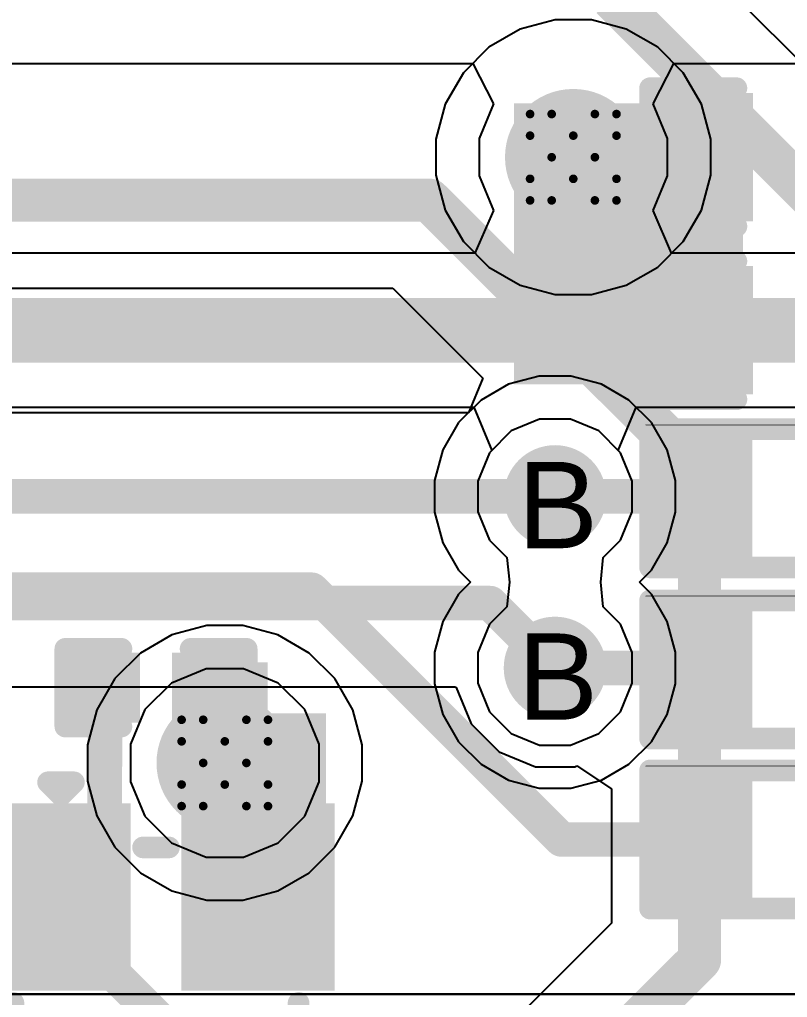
# Model space of a CAD drawing. Header units: inches. Extents: x 0 to 5379, y 0 to 5429.
# Drawn here: x 218.66 to 223.18, y 88.26 to 94.01 of the extents above; entities that cross this region are included whole.
import ezdxf

# ---------------------------------------------------------------- set-up
doc = ezdxf.new("R2010")
doc.units = ezdxf.units.IN
for name, color, linetype in [('Bottom Layer', 5, 'Continuous'), ('Bottom Solder', 6, 'Continuous'), ('Drill Drawing', 1, 'Continuous'), ('GND01', 16, 'Continuous'), ('GND02', 76, 'Continuous'), ('PWR', 156, 'Continuous'), ('SIG 01', 90, 'Continuous'), ('Top Layer', 1, 'Continuous'), ('Top Overlay', 2, 'Continuous'), ('Top Paste', 8, 'Continuous'), ('Top Solder', 216, 'Continuous'), ('Via Holes', 16, 'Continuous')]:
    doc.layers.add(name, color=color, linetype=linetype)
doc.styles.add('Arial', font='', dxfattribs={"height": 0.2})
doc.styles.get('Arial').set_extended_font_data('Arial')

# ---------------------------------------------------------------- blocks, each defined once
blk = doc.blocks.new('SMD2016_4P_133')
at = {"layer": 'Top Layer'}
for points in [[(-1.25, 0.1999), (-1.25, 0.9999), (-0.2501, 0.9999), (-0.2501, 0.1999)], [(0.2501, 0.2), (0.2501, 1), (1.2501, 1), (1.2501, 0.2)], [(-1.2499, -1), (-1.2499, -0.2), (-0.2499, -0.2), (-0.2499, -1)], [(0.2501, -0.9999), (0.2501, -0.1999), (1.2501, -0.1999), (1.2501, -0.9999)]]:
    blk.add_hatch(color=1, dxfattribs=at).paths.add_polyline_path(points)
at = {"layer": 'Top Paste'}
for points in [[(-1.25, 0.1999), (-1.25, 0.9999), (-0.2501, 0.9999), (-0.2501, 0.1999)], [(0.2501, 0.2), (0.2501, 1), (1.2501, 1), (1.2501, 0.2)], [(-1.2499, -1), (-1.2499, -0.2), (-0.2499, -0.2), (-0.2499, -1)], [(0.2501, -0.9999), (0.2501, -0.1999), (1.2501, -0.1999), (1.2501, -0.9999)]]:
    blk.add_hatch(color=8, dxfattribs=at).paths.add_polyline_path(points)
at = {"layer": 'Top Solder'}
for points in [[(-1.3008, 0.1491), (-1.3008, 1.0507), (-0.1993, 1.0507), (-0.1993, 0.1491)], [(0.1993, 0.1492), (0.1993, 1.0508), (1.3009, 1.0508), (1.3009, 0.1492)], [(-1.3007, -1.0508), (-1.3007, -0.1492), (-0.1991, -0.1492), (-0.1991, -1.0508)], [(0.1993, -1.0507), (0.1993, -0.1491), (1.3009, -0.1491), (1.3009, -1.0507)]]:
    blk.add_hatch(color=216, dxfattribs=at).paths.add_polyline_path(points)
at = {"layer": 'Top Overlay'}
for points in [[(0.127, 0.8382, 0.127, 0.127, 0), (-0.127, 0.8382, 0.127, 0.127, 0)], [(-1.0414, -0.0762, 0.127, 0.127, 0), (-1.0414, 0.0762, 0.127, 0.127, 0)], [(1.0414, -0.076, 0.127, 0.127, 0), (1.0414, 0.0764, 0.127, 0.127, 0)], [(-1.3487, -0.5588, 0.127, 0.127, 0), (-1.4249, -0.4826, 0.127, 0.127, 0)], [(-1.4249, -0.635, 0.127, 0.127, 0), (-1.4249, -0.4826, 0.127, 0.127, 0)], [(-1.4249, -0.635, 0.127, 0.127, 0), (-1.3487, -0.5588, 0.127, 0.127, 0)], [(0.1271, -0.8384, 0.127, 0.127, 0), (-0.1269, -0.8384, 0.127, 0.127, 0)]]:
    blk.add_lwpolyline(points, format="xyseb", dxfattribs=at)
for points in [[(-0.1588, 0.8382, 0.0635, 0.0635, 1), (-0.0952, 0.8382, 0.0635, 0.0635, 1)], [(0.0952, 0.8382, 0.0635, 0.0635, 1), (0.1588, 0.8382, 0.0635, 0.0635, 1)], [(-1.0732, 0.0762, 0.0635, 0.0635, 1), (-1.0096, 0.0762, 0.0635, 0.0635, 1)], [(1.0097, 0.0764, 0.0635, 0.0635, 1), (1.0732, 0.0764, 0.0635, 0.0635, 1)], [(-1.0732, -0.0762, 0.0635, 0.0635, 1), (-1.0096, -0.0762, 0.0635, 0.0635, 1)], [(1.0097, -0.076, 0.0635, 0.0635, 1), (1.0732, -0.076, 0.0635, 0.0635, 1)], [(-1.4566, -0.4826, 0.0635, 0.0635, 1), (-1.3931, -0.4826, 0.0635, 0.0635, 1)], [(-1.4566, -0.4826, 0.0635, 0.0635, 1), (-1.3931, -0.4826, 0.0635, 0.0635, 1)], [(-1.3804, -0.5588, 0.0635, 0.0635, 1), (-1.3169, -0.5588, 0.0635, 0.0635, 1)], [(-1.3804, -0.5588, 0.0635, 0.0635, 1), (-1.3169, -0.5588, 0.0635, 0.0635, 1)], [(-1.4566, -0.635, 0.0635, 0.0635, 1), (-1.3931, -0.635, 0.0635, 0.0635, 1)], [(-1.4566, -0.635, 0.0635, 0.0635, 1), (-1.3931, -0.635, 0.0635, 0.0635, 1)], [(-0.1586, -0.8384, 0.0635, 0.0635, 1), (-0.0951, -0.8384, 0.0635, 0.0635, 1)], [(0.0954, -0.8384, 0.0635, 0.0635, 1), (0.1589, -0.8384, 0.0635, 0.0635, 1)]]:
    blk.add_lwpolyline(points, format="xyseb", close=True, dxfattribs=at)
blk = doc.blocks.new('R___0402_565')
at = {"layer": 'Top Layer'}
for points in [[(-0.6985, -0.3175), (-0.6985, 0.3175), (-0.2413, 0.3175), (-0.2413, -0.3175)], [(0.2413, -0.3175), (0.2413, 0.3175), (0.6985, 0.3175), (0.6985, -0.3175)]]:
    blk.add_hatch(color=1, dxfattribs=at).paths.add_polyline_path(points)
at = {"layer": 'Top Paste'}
for points in [[(-0.6985, -0.3175), (-0.6985, 0.3175), (-0.2413, 0.3175), (-0.2413, -0.3175)], [(0.2413, -0.3175), (0.2413, 0.3175), (0.6985, 0.3175), (0.6985, -0.3175)]]:
    blk.add_hatch(color=8, dxfattribs=at).paths.add_polyline_path(points)
at = {"layer": 'Top Solder'}
for points in [[(-0.7535, -0.3725), (-0.7535, 0.3725), (-0.1863, 0.3725), (-0.1863, -0.3725)], [(0.1863, -0.3725), (0.1863, 0.3725), (0.7535, 0.3725), (0.7535, -0.3725)]]:
    blk.add_hatch(color=216, dxfattribs=at).paths.add_polyline_path(points)
at = {"layer": 'Top Overlay'}
for points in [[(0.7874, 0.4064, 0.127, 0.127, 0), (-0.7874, 0.4064, 0.127, 0.127, 0)], [(-0.7874, 0.4064, 0.127, 0.127, 0), (-0.7874, -0.4064, 0.127, 0.127, 0)], [(0.7874, 0.4064, 0.127, 0.127, 0), (0.7874, -0.4064, 0.127, 0.127, 0)], [(0.7874, -0.4064, 0.127, 0.127, 0), (-0.7874, -0.4064, 0.127, 0.127, 0)], [(0.8128, -0.4318, 0.00323, 0.00323, 0), (-0.8128, -0.4318, 0.00323, 0.00323, 0)]]:
    blk.add_lwpolyline(points, format="xyseb", dxfattribs=at)
for points in [[(-0.8191, 0.4064, 0.0635, 0.0635, 1), (-0.7556, 0.4064, 0.0635, 0.0635, 1)], [(-0.8191, 0.4064, 0.0635, 0.0635, 1), (-0.7556, 0.4064, 0.0635, 0.0635, 1)], [(0.7556, 0.4064, 0.0635, 0.0635, 1), (0.8191, 0.4064, 0.0635, 0.0635, 1)], [(0.7556, 0.4064, 0.0635, 0.0635, 1), (0.8191, 0.4064, 0.0635, 0.0635, 1)], [(-0.8191, -0.4064, 0.0635, 0.0635, 1), (-0.7556, -0.4064, 0.0635, 0.0635, 1)], [(-0.8191, -0.4064, 0.0635, 0.0635, 1), (-0.7556, -0.4064, 0.0635, 0.0635, 1)], [(0.7556, -0.4064, 0.0635, 0.0635, 1), (0.8191, -0.4064, 0.0635, 0.0635, 1)], [(0.7556, -0.4064, 0.0635, 0.0635, 1), (0.8191, -0.4064, 0.0635, 0.0635, 1)], [(-0.8136, -0.4318, 0.00161, 0.00161, 1), (-0.812, -0.4318, 0.00161, 0.00161, 1)], [(0.812, -0.4318, 0.00161, 0.00161, 1), (0.8136, -0.4318, 0.00161, 0.00161, 1)]]:
    blk.add_lwpolyline(points, format="xyseb", close=True, dxfattribs=at)
blk = doc.blocks.new('R___0402_566')
at = {"layer": 'Top Layer'}
for points in [[(-0.6985, -0.3175), (-0.6985, 0.3175), (-0.2413, 0.3175), (-0.2413, -0.3175)], [(0.2413, -0.3175), (0.2413, 0.3175), (0.6985, 0.3175), (0.6985, -0.3175)]]:
    blk.add_hatch(color=1, dxfattribs=at).paths.add_polyline_path(points)
at = {"layer": 'Top Paste'}
for points in [[(-0.6985, -0.3175), (-0.6985, 0.3175), (-0.2413, 0.3175), (-0.2413, -0.3175)], [(0.2413, -0.3175), (0.2413, 0.3175), (0.6985, 0.3175), (0.6985, -0.3175)]]:
    blk.add_hatch(color=8, dxfattribs=at).paths.add_polyline_path(points)
at = {"layer": 'Top Solder'}
for points in [[(-0.7535, -0.3725), (-0.7535, 0.3725), (-0.1863, 0.3725), (-0.1863, -0.3725)], [(0.1863, -0.3725), (0.1863, 0.3725), (0.7535, 0.3725), (0.7535, -0.3725)]]:
    blk.add_hatch(color=216, dxfattribs=at).paths.add_polyline_path(points)
at = {"layer": 'Top Overlay'}
for points in [[(0.7874, 0.4064, 0.127, 0.127, 0), (-0.7874, 0.4064, 0.127, 0.127, 0)], [(-0.7874, 0.4064, 0.127, 0.127, 0), (-0.7874, -0.4064, 0.127, 0.127, 0)], [(0.7874, 0.4064, 0.127, 0.127, 0), (0.7874, -0.4064, 0.127, 0.127, 0)], [(0.7874, -0.4064, 0.127, 0.127, 0), (-0.7874, -0.4064, 0.127, 0.127, 0)], [(0.8128, -0.4318, 0.00323, 0.00323, 0), (-0.8128, -0.4318, 0.00323, 0.00323, 0)]]:
    blk.add_lwpolyline(points, format="xyseb", dxfattribs=at)
for points in [[(-0.8191, 0.4064, 0.0635, 0.0635, 1), (-0.7556, 0.4064, 0.0635, 0.0635, 1)], [(-0.8191, 0.4064, 0.0635, 0.0635, 1), (-0.7556, 0.4064, 0.0635, 0.0635, 1)], [(0.7556, 0.4064, 0.0635, 0.0635, 1), (0.8191, 0.4064, 0.0635, 0.0635, 1)], [(0.7556, 0.4064, 0.0635, 0.0635, 1), (0.8191, 0.4064, 0.0635, 0.0635, 1)], [(-0.8191, -0.4064, 0.0635, 0.0635, 1), (-0.7556, -0.4064, 0.0635, 0.0635, 1)], [(-0.8191, -0.4064, 0.0635, 0.0635, 1), (-0.7556, -0.4064, 0.0635, 0.0635, 1)], [(0.7556, -0.4064, 0.0635, 0.0635, 1), (0.8191, -0.4064, 0.0635, 0.0635, 1)], [(0.7556, -0.4064, 0.0635, 0.0635, 1), (0.8191, -0.4064, 0.0635, 0.0635, 1)], [(-0.8136, -0.4318, 0.00161, 0.00161, 1), (-0.812, -0.4318, 0.00161, 0.00161, 1)], [(0.812, -0.4318, 0.00161, 0.00161, 1), (0.8136, -0.4318, 0.00161, 0.00161, 1)]]:
    blk.add_lwpolyline(points, format="xyseb", close=True, dxfattribs=at)
blk = doc.blocks.new('R___0402_571')
at = {"layer": 'Top Layer'}
for points in [[(-0.6985, -0.3175), (-0.6985, 0.3175), (-0.2413, 0.3175), (-0.2413, -0.3175)], [(0.2413, -0.3175), (0.2413, 0.3175), (0.6985, 0.3175), (0.6985, -0.3175)]]:
    blk.add_hatch(color=1, dxfattribs=at).paths.add_polyline_path(points)
at = {"layer": 'Top Paste'}
for points in [[(-0.6985, -0.3175), (-0.6985, 0.3175), (-0.2413, 0.3175), (-0.2413, -0.3175)], [(0.2413, -0.3175), (0.2413, 0.3175), (0.6985, 0.3175), (0.6985, -0.3175)]]:
    blk.add_hatch(color=8, dxfattribs=at).paths.add_polyline_path(points)
at = {"layer": 'Top Solder'}
for points in [[(-0.7535, -0.3725), (-0.7535, 0.3725), (-0.1863, 0.3725), (-0.1863, -0.3725)], [(0.1863, -0.3725), (0.1863, 0.3725), (0.7535, 0.3725), (0.7535, -0.3725)]]:
    blk.add_hatch(color=216, dxfattribs=at).paths.add_polyline_path(points)
at = {"layer": 'Top Overlay'}
for points in [[(0.7874, 0.4064, 0.127, 0.127, 0), (-0.7874, 0.4064, 0.127, 0.127, 0)], [(-0.7874, 0.4064, 0.127, 0.127, 0), (-0.7874, -0.4064, 0.127, 0.127, 0)], [(0.7874, 0.4064, 0.127, 0.127, 0), (0.7874, -0.4064, 0.127, 0.127, 0)], [(0.7874, -0.4064, 0.127, 0.127, 0), (-0.7874, -0.4064, 0.127, 0.127, 0)], [(0.8128, -0.4318, 0.00323, 0.00323, 0), (-0.8128, -0.4318, 0.00323, 0.00323, 0)]]:
    blk.add_lwpolyline(points, format="xyseb", dxfattribs=at)
for points in [[(-0.8191, 0.4064, 0.0635, 0.0635, 1), (-0.7556, 0.4064, 0.0635, 0.0635, 1)], [(-0.8191, 0.4064, 0.0635, 0.0635, 1), (-0.7556, 0.4064, 0.0635, 0.0635, 1)], [(0.7556, 0.4064, 0.0635, 0.0635, 1), (0.8191, 0.4064, 0.0635, 0.0635, 1)], [(0.7556, 0.4064, 0.0635, 0.0635, 1), (0.8191, 0.4064, 0.0635, 0.0635, 1)], [(-0.8191, -0.4064, 0.0635, 0.0635, 1), (-0.7556, -0.4064, 0.0635, 0.0635, 1)], [(-0.8191, -0.4064, 0.0635, 0.0635, 1), (-0.7556, -0.4064, 0.0635, 0.0635, 1)], [(0.7556, -0.4064, 0.0635, 0.0635, 1), (0.8191, -0.4064, 0.0635, 0.0635, 1)], [(0.7556, -0.4064, 0.0635, 0.0635, 1), (0.8191, -0.4064, 0.0635, 0.0635, 1)], [(-0.8136, -0.4318, 0.00161, 0.00161, 1), (-0.812, -0.4318, 0.00161, 0.00161, 1)], [(0.812, -0.4318, 0.00161, 0.00161, 1), (0.8136, -0.4318, 0.00161, 0.00161, 1)]]:
    blk.add_lwpolyline(points, format="xyseb", close=True, dxfattribs=at)
blk = doc.blocks.new('C___0402_1023')
at = {"layer": 'Top Layer'}
for points in [[(-0.6985, -0.3175), (-0.6985, 0.3175), (-0.2413, 0.3175), (-0.2413, -0.3175)], [(0.2413, -0.3175), (0.2413, 0.3175), (0.6985, 0.3175), (0.6985, -0.3175)]]:
    blk.add_hatch(color=1, dxfattribs=at).paths.add_polyline_path(points)
at = {"layer": 'Top Paste'}
for points in [[(-0.6985, -0.3175), (-0.6985, 0.3175), (-0.2413, 0.3175), (-0.2413, -0.3175)], [(0.2413, -0.3175), (0.2413, 0.3175), (0.6985, 0.3175), (0.6985, -0.3175)]]:
    blk.add_hatch(color=8, dxfattribs=at).paths.add_polyline_path(points)
at = {"layer": 'Top Solder'}
for points in [[(-0.7585, -0.3775), (-0.7585, 0.3775), (-0.1813, 0.3775), (-0.1813, -0.3775)], [(0.1813, -0.3775), (0.1813, 0.3775), (0.7585, 0.3775), (0.7585, -0.3775)]]:
    blk.add_hatch(color=216, dxfattribs=at).paths.add_polyline_path(points)
at = {"layer": 'Top Overlay'}
for points in [[(-0.7874, -0.4064, 0.127, 0.127, 0), (-0.7874, 0.4064, 0.127, 0.127, 0)], [(-0.7874, 0.4064, 0.127, 0.127, 0), (-0.2794, 0.4064, 0.127, 0.127, 0)], [(0.2794, 0.4064, 0.127, 0.127, 0), (0.7874, 0.4064, 0.127, 0.127, 0)], [(0.7874, -0.4064, 0.127, 0.127, 0), (0.7874, 0.4064, 0.127, 0.127, 0)], [(-0.7874, -0.4064, 0.127, 0.127, 0), (-0.2794, -0.4064, 0.127, 0.127, 0)], [(0.2794, -0.4064, 0.127, 0.127, 0), (0.7874, -0.4064, 0.127, 0.127, 0)]]:
    blk.add_lwpolyline(points, format="xyseb", dxfattribs=at)
for points in [[(-0.8191, 0.4064, 0.0635, 0.0635, 1), (-0.7556, 0.4064, 0.0635, 0.0635, 1)], [(-0.8191, 0.4064, 0.0635, 0.0635, 1), (-0.7556, 0.4064, 0.0635, 0.0635, 1)], [(-0.3111, 0.4064, 0.0635, 0.0635, 1), (-0.2477, 0.4064, 0.0635, 0.0635, 1)], [(0.2477, 0.4064, 0.0635, 0.0635, 1), (0.3111, 0.4064, 0.0635, 0.0635, 1)], [(0.7556, 0.4064, 0.0635, 0.0635, 1), (0.8191, 0.4064, 0.0635, 0.0635, 1)], [(0.7556, 0.4064, 0.0635, 0.0635, 1), (0.8191, 0.4064, 0.0635, 0.0635, 1)], [(-0.8191, -0.4064, 0.0635, 0.0635, 1), (-0.7556, -0.4064, 0.0635, 0.0635, 1)], [(-0.8191, -0.4064, 0.0635, 0.0635, 1), (-0.7556, -0.4064, 0.0635, 0.0635, 1)], [(-0.3111, -0.4064, 0.0635, 0.0635, 1), (-0.2477, -0.4064, 0.0635, 0.0635, 1)], [(0.2477, -0.4064, 0.0635, 0.0635, 1), (0.3111, -0.4064, 0.0635, 0.0635, 1)], [(0.7556, -0.4064, 0.0635, 0.0635, 1), (0.8191, -0.4064, 0.0635, 0.0635, 1)], [(0.7556, -0.4064, 0.0635, 0.0635, 1), (0.8191, -0.4064, 0.0635, 0.0635, 1)]]:
    blk.add_lwpolyline(points, format="xyseb", close=True, dxfattribs=at)
blk = doc.blocks.new('C___0402_1028')
at = {"layer": 'Top Layer'}
for points in [[(-0.6985, -0.3175), (-0.6985, 0.3175), (-0.2413, 0.3175), (-0.2413, -0.3175)], [(0.2413, -0.3175), (0.2413, 0.3175), (0.6985, 0.3175), (0.6985, -0.3175)]]:
    blk.add_hatch(color=1, dxfattribs=at).paths.add_polyline_path(points)
at = {"layer": 'Top Paste'}
for points in [[(-0.6985, -0.3175), (-0.6985, 0.3175), (-0.2413, 0.3175), (-0.2413, -0.3175)], [(0.2413, -0.3175), (0.2413, 0.3175), (0.6985, 0.3175), (0.6985, -0.3175)]]:
    blk.add_hatch(color=8, dxfattribs=at).paths.add_polyline_path(points)
at = {"layer": 'Top Solder'}
for points in [[(-0.7585, -0.3775), (-0.7585, 0.3775), (-0.1813, 0.3775), (-0.1813, -0.3775)], [(0.1813, -0.3775), (0.1813, 0.3775), (0.7585, 0.3775), (0.7585, -0.3775)]]:
    blk.add_hatch(color=216, dxfattribs=at).paths.add_polyline_path(points)
at = {"layer": 'Top Overlay'}
for points in [[(-0.7874, -0.4064, 0.127, 0.127, 0), (-0.7874, 0.4064, 0.127, 0.127, 0)], [(-0.7874, 0.4064, 0.127, 0.127, 0), (-0.2794, 0.4064, 0.127, 0.127, 0)], [(0.2794, 0.4064, 0.127, 0.127, 0), (0.7874, 0.4064, 0.127, 0.127, 0)], [(0.7874, -0.4064, 0.127, 0.127, 0), (0.7874, 0.4064, 0.127, 0.127, 0)], [(-0.7874, -0.4064, 0.127, 0.127, 0), (-0.2794, -0.4064, 0.127, 0.127, 0)], [(0.2794, -0.4064, 0.127, 0.127, 0), (0.7874, -0.4064, 0.127, 0.127, 0)]]:
    blk.add_lwpolyline(points, format="xyseb", dxfattribs=at)
for points in [[(-0.8191, 0.4064, 0.0635, 0.0635, 1), (-0.7556, 0.4064, 0.0635, 0.0635, 1)], [(-0.8191, 0.4064, 0.0635, 0.0635, 1), (-0.7556, 0.4064, 0.0635, 0.0635, 1)], [(-0.3111, 0.4064, 0.0635, 0.0635, 1), (-0.2477, 0.4064, 0.0635, 0.0635, 1)], [(0.2477, 0.4064, 0.0635, 0.0635, 1), (0.3111, 0.4064, 0.0635, 0.0635, 1)], [(0.7556, 0.4064, 0.0635, 0.0635, 1), (0.8191, 0.4064, 0.0635, 0.0635, 1)], [(0.7556, 0.4064, 0.0635, 0.0635, 1), (0.8191, 0.4064, 0.0635, 0.0635, 1)], [(-0.8191, -0.4064, 0.0635, 0.0635, 1), (-0.7556, -0.4064, 0.0635, 0.0635, 1)], [(-0.8191, -0.4064, 0.0635, 0.0635, 1), (-0.7556, -0.4064, 0.0635, 0.0635, 1)], [(-0.3111, -0.4064, 0.0635, 0.0635, 1), (-0.2477, -0.4064, 0.0635, 0.0635, 1)], [(0.2477, -0.4064, 0.0635, 0.0635, 1), (0.3111, -0.4064, 0.0635, 0.0635, 1)], [(0.7556, -0.4064, 0.0635, 0.0635, 1), (0.8191, -0.4064, 0.0635, 0.0635, 1)], [(0.7556, -0.4064, 0.0635, 0.0635, 1), (0.8191, -0.4064, 0.0635, 0.0635, 1)]]:
    blk.add_lwpolyline(points, format="xyseb", close=True, dxfattribs=at)
blk = doc.blocks.new('C___0201_1033')
at = {"layer": 'Top Layer'}
for points in [[(-0.45, 0.15), (-0.15, 0.15), (-0.15, -0.15), (-0.45, -0.15)], [(0.15, 0.15), (0.45, 0.15), (0.45, -0.15), (0.15, -0.15)]]:
    blk.add_hatch(color=1, dxfattribs=at).paths.add_polyline_path(points)
at = {"layer": 'Top Paste'}
for points in [[(-0.45, 0.15), (-0.15, 0.15), (-0.15, -0.15), (-0.45, -0.15)], [(0.15, 0.15), (0.45, 0.15), (0.45, -0.15), (0.15, -0.15)]]:
    blk.add_hatch(color=8, dxfattribs=at).paths.add_polyline_path(points)
at = {"layer": 'Top Solder'}
for points in [[(-0.505, 0.205), (-0.095, 0.205), (-0.095, -0.205), (-0.505, -0.205)], [(0.095, 0.205), (0.505, 0.205), (0.505, -0.205), (0.095, -0.205)]]:
    blk.add_hatch(color=216, dxfattribs=at).paths.add_polyline_path(points)
at = {"layer": 'Top Overlay'}
for points in [[(-0.2032, 0.2286, 0.127, 0.127, 0), (-0.5334, 0.2286, 0.127, 0.127, 0)], [(-0.5334, 0.2286, 0.127, 0.127, 0), (-0.5334, -0.2286, 0.127, 0.127, 0)], [(0.5334, 0.2286, 0.127, 0.127, 0), (0.2032, 0.2286, 0.127, 0.127, 0)], [(0.5334, 0.2286, 0.127, 0.127, 0), (0.5334, -0.2286, 0.127, 0.127, 0)], [(-0.2032, -0.2286, 0.127, 0.127, 0), (-0.5334, -0.2286, 0.127, 0.127, 0)], [(0.5334, -0.2286, 0.127, 0.127, 0), (0.2032, -0.2286, 0.127, 0.127, 0)]]:
    blk.add_lwpolyline(points, format="xyseb", dxfattribs=at)
for points in [[(-0.5651, 0.2286, 0.0635, 0.0635, 1), (-0.5016, 0.2286, 0.0635, 0.0635, 1)], [(-0.5651, 0.2286, 0.0635, 0.0635, 1), (-0.5016, 0.2286, 0.0635, 0.0635, 1)], [(-0.2349, 0.2286, 0.0635, 0.0635, 1), (-0.1714, 0.2286, 0.0635, 0.0635, 1)], [(0.1714, 0.2286, 0.0635, 0.0635, 1), (0.2349, 0.2286, 0.0635, 0.0635, 1)], [(0.5016, 0.2286, 0.0635, 0.0635, 1), (0.5651, 0.2286, 0.0635, 0.0635, 1)], [(0.5016, 0.2286, 0.0635, 0.0635, 1), (0.5651, 0.2286, 0.0635, 0.0635, 1)], [(-0.5651, -0.2286, 0.0635, 0.0635, 1), (-0.5016, -0.2286, 0.0635, 0.0635, 1)], [(-0.5651, -0.2286, 0.0635, 0.0635, 1), (-0.5016, -0.2286, 0.0635, 0.0635, 1)], [(-0.2349, -0.2286, 0.0635, 0.0635, 1), (-0.1714, -0.2286, 0.0635, 0.0635, 1)], [(0.1714, -0.2286, 0.0635, 0.0635, 1), (0.2349, -0.2286, 0.0635, 0.0635, 1)], [(0.5016, -0.2286, 0.0635, 0.0635, 1), (0.5651, -0.2286, 0.0635, 0.0635, 1)], [(0.5016, -0.2286, 0.0635, 0.0635, 1), (0.5651, -0.2286, 0.0635, 0.0635, 1)]]:
    blk.add_lwpolyline(points, format="xyseb", close=True, dxfattribs=at)

msp = doc.modelspace()

# ---------------------------------------------------------------- hatches: boundary and pattern name
at = {"layer": 'Bottom Layer'}
h = msp.add_hatch(color=5, dxfattribs=at)
edge = h.paths.add_edge_path()
edge.add_arc((221.9186, 93.1992), 0.3, 0, 360)
h = msp.add_hatch(color=5, dxfattribs=at)
edge = h.paths.add_edge_path()
edge.add_arc((221.8112, 91.2039), 0.2, 0, 360)
h = msp.add_hatch(color=5, dxfattribs=at)
edge = h.paths.add_edge_path()
edge.add_arc((221.8112, 90.1949), 0.2, 0, 360)
h = msp.add_hatch(color=5, dxfattribs=at)
edge = h.paths.add_edge_path()
edge.add_arc((219.8695, 89.6361), 0.3, 0, 360)
at = {"layer": 'Bottom Solder'}
h = msp.add_hatch(color=6, dxfattribs=at)
edge = h.paths.add_edge_path()
edge.add_arc((221.9186, 93.1992), 0.4016, 0, 360)
h = msp.add_hatch(color=6, dxfattribs=at)
edge = h.paths.add_edge_path()
edge.add_arc((221.8112, 91.2039), 0.3016, 0, 360)
h = msp.add_hatch(color=6, dxfattribs=at)
edge = h.paths.add_edge_path()
edge.add_arc((221.8112, 90.1949), 0.3016, 0, 360)
h = msp.add_hatch(color=6, dxfattribs=at)
edge = h.paths.add_edge_path()
edge.add_arc((219.8695, 89.6361), 0.4016, 0, 360)
at = {"layer": 'GND01'}
h = msp.add_hatch(color=16, dxfattribs=at)
edge = h.paths.add_edge_path()
edge.add_arc((221.9186, 93.1992), 0.3, 0, 360)
h = msp.add_hatch(color=16, dxfattribs=at)
edge = h.paths.add_edge_path()
edge.add_arc((221.8112, 91.2039), 0.2, 0, 360)
h = msp.add_hatch(color=16, dxfattribs=at)
edge = h.paths.add_edge_path()
edge.add_arc((221.8112, 90.1949), 0.2, 0, 360)
h = msp.add_hatch(color=16, dxfattribs=at)
edge = h.paths.add_edge_path()
edge.add_arc((219.8695, 89.6361), 0.3, 0, 360)
at = {"layer": 'GND02'}
h = msp.add_hatch(color=76, dxfattribs=at)
edge = h.paths.add_edge_path()
edge.add_arc((221.9186, 93.1992), 0.3, 0, 360)
h = msp.add_hatch(color=76, dxfattribs=at)
edge = h.paths.add_edge_path()
edge.add_arc((221.8112, 91.2039), 0.2, 0, 360)
h = msp.add_hatch(color=76, dxfattribs=at)
edge = h.paths.add_edge_path()
edge.add_arc((221.8112, 90.1949), 0.2, 0, 360)
h = msp.add_hatch(color=76, dxfattribs=at)
edge = h.paths.add_edge_path()
edge.add_arc((219.8695, 89.6361), 0.3, 0, 360)
at = {"layer": 'PWR'}
h = msp.add_hatch(color=156, dxfattribs=at)
edge = h.paths.add_edge_path()
edge.add_arc((221.9186, 93.1992), 0.3, 0, 360)
h = msp.add_hatch(color=156, dxfattribs=at)
edge = h.paths.add_edge_path()
edge.add_arc((221.8112, 91.2039), 0.2, 0, 360)
h = msp.add_hatch(color=156, dxfattribs=at)
edge = h.paths.add_edge_path()
edge.add_arc((221.8112, 90.1949), 0.2, 0, 360)
h = msp.add_hatch(color=156, dxfattribs=at)
edge = h.paths.add_edge_path()
edge.add_arc((219.8695, 89.6361), 0.3, 0, 360)
at = {"layer": 'SIG 01'}
h = msp.add_hatch(color=90, dxfattribs=at)
edge = h.paths.add_edge_path()
edge.add_arc((221.9186, 93.1992), 0.3, 0, 360)
h = msp.add_hatch(color=90, dxfattribs=at)
edge = h.paths.add_edge_path()
edge.add_arc((221.8112, 91.2039), 0.2, 0, 360)
h = msp.add_hatch(color=90, dxfattribs=at)
edge = h.paths.add_edge_path()
edge.add_arc((221.8112, 90.1949), 0.2, 0, 360)
h = msp.add_hatch(color=90, dxfattribs=at)
edge = h.paths.add_edge_path()
edge.add_arc((219.8695, 89.6361), 0.3, 0, 360)
at = {"layer": 'Top Layer'}
for points in [[(221.5699, 91.8639), (222.9161, 91.8639), (222.9161, 93.5167), (221.5699, 93.5167)], [(220.1209, 90.2289), (219.615, 90.2289), (219.615, 89.1429), (220.1209, 89.1429)], [(219.6649, 88.4359), (220.4649, 88.4359), (220.4649, 89.9289), (219.6649, 89.9289)]]:
    msp.add_hatch(color=1, dxfattribs=at).paths.add_polyline_path(points)
h = msp.add_hatch(color=1, dxfattribs=at)
edge = h.paths.add_edge_path()
edge.add_arc((221.9186, 93.1992), 0.3, 0, 360)
h = msp.add_hatch(color=1, dxfattribs=at)
edge = h.paths.add_edge_path()
edge.add_arc((221.8112, 91.2039), 0.2, 0, 360)
h = msp.add_hatch(color=1, dxfattribs=at)
edge = h.paths.add_edge_path()
edge.add_arc((221.8112, 90.1949), 0.2, 0, 360)
h = msp.add_hatch(color=1, dxfattribs=at)
edge = h.paths.add_edge_path()
edge.add_arc((219.8695, 89.6361), 0.3, 0, 360)
at = {"layer": 'Top Solder'}
h = msp.add_hatch(color=216, dxfattribs=at)
edge = h.paths.add_edge_path()
edge.add_arc((221.9186, 93.1992), 0.4016, 0, 360)
h = msp.add_hatch(color=216, dxfattribs=at)
edge = h.paths.add_edge_path()
edge.add_arc((221.8112, 91.2039), 0.3016, 0, 360)
h = msp.add_hatch(color=216, dxfattribs=at)
edge = h.paths.add_edge_path()
edge.add_arc((221.8112, 90.1949), 0.3016, 0, 360)
h = msp.add_hatch(color=216, dxfattribs=at)
edge = h.paths.add_edge_path()
edge.add_arc((219.8695, 89.6361), 0.4016, 0, 360)
at = {"layer": 'Via Holes'}
h = msp.add_hatch(color=7, dxfattribs=at)
edge = h.paths.add_edge_path()
edge.add_arc((221.9186, 93.1992), 0.15, 0, 360)
h = msp.add_hatch(color=7, dxfattribs=at)
edge = h.paths.add_edge_path()
edge.add_arc((221.8112, 91.2039), 0.1, 0, 360)
h = msp.add_hatch(color=7, dxfattribs=at)
edge = h.paths.add_edge_path()
edge.add_arc((221.8112, 90.1949), 0.1, 0, 360)
h = msp.add_hatch(color=7, dxfattribs=at)
edge = h.paths.add_edge_path()
edge.add_arc((219.8695, 89.6361), 0.15, 0, 360)

# ---------------------------------------------------------------- linework, layer by layer
at = {"layer": 'Bottom Layer'}
for p, q in [((221.8123, 94.0072), (221.6068, 93.9521)), ((222.025, 94.0072), (221.8123, 94.0072)), ((222.2305, 93.9521), (222.025, 94.0072)), ((221.6068, 93.9521), (221.4225, 93.8458)), ((222.4148, 93.8458), (222.2305, 93.9521)), ((221.4225, 93.8458), (221.2721, 93.6953)), ((222.5652, 93.6953), (222.4148, 93.8458)), ((221.2721, 93.6953), (221.1657, 93.5111)), ((222.6716, 93.5111), (222.5652, 93.6953)), ((221.1657, 93.5111), (221.1106, 93.3056)), ((222.7266, 93.3056), (222.6716, 93.5111)), ((221.1106, 93.3056), (221.1106, 93.0928)), ((222.7266, 93.0928), (222.7266, 93.3056)), ((221.1106, 93.0928), (221.1657, 92.8873)), ((222.6716, 92.8873), (222.7266, 93.0928)), ((221.1657, 92.8873), (221.2721, 92.7031)), ((222.5652, 92.7031), (222.6716, 92.8873)), ((221.2721, 92.7031), (221.4225, 92.5526)), ((222.4148, 92.5526), (222.5652, 92.7031)), ((221.4225, 92.5526), (221.6068, 92.4463)), ((222.2305, 92.4463), (222.4148, 92.5526)), ((221.6068, 92.4463), (221.8123, 92.3912)), ((222.025, 92.3912), (222.2305, 92.4463)), ((221.8123, 92.3912), (222.025, 92.3912)), ((221.718, 91.9119), (221.5379, 91.8637)), ((221.9044, 91.9119), (221.718, 91.9119)), ((222.0845, 91.8637), (221.9044, 91.9119)), ((221.5379, 91.8637), (221.3765, 91.7705)), ((222.2459, 91.7705), (222.0845, 91.8637)), ((221.3765, 91.7705), (221.2446, 91.6387)), ((222.3777, 91.6387), (222.2459, 91.7705)), ((221.2446, 91.6387), (221.1514, 91.4772)), ((222.4709, 91.4772), (222.3777, 91.6387)), ((221.1514, 91.4772), (221.1032, 91.2972)), ((222.5192, 91.2972), (222.4709, 91.4772)), ((221.1032, 91.2972), (221.1032, 91.1107)), ((222.5192, 91.1107), (222.5192, 91.2972)), ((221.1032, 91.1107), (221.1514, 90.9307)), ((222.4709, 90.9307), (222.5192, 91.1107)), ((221.1514, 90.9307), (221.2446, 90.7692)), ((222.3777, 90.7692), (222.4709, 90.9307)), ((221.2446, 90.7692), (221.3145, 90.6994)), ((222.3079, 90.6994), (222.3777, 90.7692)), ((221.3145, 90.6994), (221.2446, 90.6296)), ((222.3777, 90.6296), (222.3079, 90.6994)), ((221.2446, 90.6296), (221.1514, 90.4681)), ((222.4709, 90.4681), (222.3777, 90.6296)), ((219.7632, 90.4441), (219.5577, 90.389)), ((219.9759, 90.4441), (219.7632, 90.4441)), ((220.1814, 90.389), (219.9759, 90.4441)), ((221.1514, 90.4681), (221.1032, 90.2881)), ((222.5192, 90.2881), (222.4709, 90.4681)), ((219.5577, 90.389), (219.3734, 90.2827)), ((220.3657, 90.2827), (220.1814, 90.389)), ((219.3734, 90.2827), (219.223, 90.1322)), ((220.5161, 90.1322), (220.3657, 90.2827)), ((221.1032, 90.2881), (221.1032, 90.1017)), ((222.5192, 90.1017), (222.5192, 90.2881)), ((219.223, 90.1322), (219.1166, 89.948)), ((220.6225, 89.948), (220.5161, 90.1322)), ((221.1032, 90.1017), (221.1514, 89.9216)), ((222.4709, 89.9216), (222.5192, 90.1017)), ((219.1166, 89.948), (219.0615, 89.7425)), ((220.6775, 89.7425), (220.6225, 89.948)), ((221.1514, 89.9216), (221.2446, 89.7601)), ((222.3777, 89.7601), (222.4709, 89.9216)), ((219.0615, 89.7425), (219.0615, 89.5297)), ((220.6775, 89.5297), (220.6775, 89.7425)), ((221.2446, 89.7601), (221.3765, 89.6283)), ((222.2459, 89.6283), (222.3777, 89.7601)), ((221.3765, 89.6283), (221.5379, 89.5351)), ((222.0845, 89.5351), (222.2459, 89.6283)), ((219.0615, 89.5297), (219.1166, 89.3242)), ((220.6225, 89.3242), (220.6775, 89.5297)), ((221.5379, 89.5351), (221.718, 89.4869)), ((221.9044, 89.4869), (222.0845, 89.5351)), ((221.718, 89.4869), (221.9044, 89.4869)), ((219.1166, 89.3242), (219.223, 89.14)), ((220.5161, 89.14), (220.6225, 89.3242)), ((219.223, 89.14), (219.3734, 88.9896)), ((220.3657, 88.9896), (220.5161, 89.14)), ((219.3734, 88.9896), (219.5577, 88.8832)), ((220.1814, 88.8832), (220.3657, 88.9896)), ((219.5577, 88.8832), (219.7632, 88.8281)), ((219.9759, 88.8281), (220.1814, 88.8832)), ((219.7632, 88.8281), (219.9759, 88.8281)), ((205.6083, 88.2756), (243.3527, 88.2756)), ((227.668, 88.2756), (205.6083, 88.2756))]:
    msp.add_line(p, q, dxfattribs=at)
at = {"layer": 'Drill Drawing'}
for points in [[(221.6646, 93.3262, 0.0508, 0.0508, 0), (221.6646, 93.4532, 0.0508, 0.0508, 0)], [(221.6646, 93.4532, 0.0508, 0.0508, 0), (221.7916, 93.4532, 0.0508, 0.0508, 0)], [(221.7916, 93.4532, 0.0508, 0.0508, 0), (221.9186, 93.3262, 0.0508, 0.0508, 0)], [(221.9186, 93.3262, 0.0508, 0.0508, 0), (222.0456, 93.4532, 0.0508, 0.0508, 0)], [(222.0456, 93.4532, 0.0508, 0.0508, 0), (222.1726, 93.4532, 0.0508, 0.0508, 0)], [(222.1726, 93.3262, 0.0508, 0.0508, 0), (222.1726, 93.4532, 0.0508, 0.0508, 0)], [(221.6646, 93.3262, 0.0508, 0.0508, 0), (221.7916, 93.1992, 0.0508, 0.0508, 0)], [(222.0456, 93.1992, 0.0508, 0.0508, 0), (222.1726, 93.3262, 0.0508, 0.0508, 0)], [(221.6646, 93.0722, 0.0508, 0.0508, 0), (221.7916, 93.1992, 0.0508, 0.0508, 0)], [(222.0456, 93.1992, 0.0508, 0.0508, 0), (222.1726, 93.0722, 0.0508, 0.0508, 0)], [(221.6646, 92.9452, 0.0508, 0.0508, 0), (221.6646, 93.0722, 0.0508, 0.0508, 0)], [(221.7916, 92.9452, 0.0508, 0.0508, 0), (221.9186, 93.0722, 0.0508, 0.0508, 0)], [(221.9186, 93.0722, 0.0508, 0.0508, 0), (222.0456, 92.9452, 0.0508, 0.0508, 0)], [(222.1726, 92.9452, 0.0508, 0.0508, 0), (222.1726, 93.0722, 0.0508, 0.0508, 0)], [(221.6646, 92.9452, 0.0508, 0.0508, 0), (221.7916, 92.9452, 0.0508, 0.0508, 0)], [(222.0456, 92.9452, 0.0508, 0.0508, 0), (222.1726, 92.9452, 0.0508, 0.0508, 0)], [(219.6155, 89.7631, 0.0508, 0.0508, 0), (219.6155, 89.8901, 0.0508, 0.0508, 0)], [(219.6155, 89.8901, 0.0508, 0.0508, 0), (219.7425, 89.8901, 0.0508, 0.0508, 0)], [(219.7425, 89.8901, 0.0508, 0.0508, 0), (219.8695, 89.7631, 0.0508, 0.0508, 0)], [(219.8695, 89.7631, 0.0508, 0.0508, 0), (219.9965, 89.8901, 0.0508, 0.0508, 0)], [(219.9965, 89.8901, 0.0508, 0.0508, 0), (220.1235, 89.8901, 0.0508, 0.0508, 0)], [(220.1235, 89.7631, 0.0508, 0.0508, 0), (220.1235, 89.8901, 0.0508, 0.0508, 0)], [(219.6155, 89.7631, 0.0508, 0.0508, 0), (219.7425, 89.6361, 0.0508, 0.0508, 0)], [(219.9965, 89.6361, 0.0508, 0.0508, 0), (220.1235, 89.7631, 0.0508, 0.0508, 0)], [(219.6155, 89.5091, 0.0508, 0.0508, 0), (219.7425, 89.6361, 0.0508, 0.0508, 0)], [(219.9965, 89.6361, 0.0508, 0.0508, 0), (220.1235, 89.5091, 0.0508, 0.0508, 0)], [(219.6155, 89.3821, 0.0508, 0.0508, 0), (219.6155, 89.5091, 0.0508, 0.0508, 0)], [(219.7425, 89.3821, 0.0508, 0.0508, 0), (219.8695, 89.5091, 0.0508, 0.0508, 0)], [(219.8695, 89.5091, 0.0508, 0.0508, 0), (219.9965, 89.3821, 0.0508, 0.0508, 0)], [(220.1235, 89.3821, 0.0508, 0.0508, 0), (220.1235, 89.5091, 0.0508, 0.0508, 0)], [(219.6155, 89.3821, 0.0508, 0.0508, 0), (219.7425, 89.3821, 0.0508, 0.0508, 0)], [(219.9965, 89.3821, 0.0508, 0.0508, 0), (220.1235, 89.3821, 0.0508, 0.0508, 0)]]:
    msp.add_lwpolyline(points, format="xyseb", dxfattribs=at)
for points in [[(221.6519, 93.4532, 0.0254, 0.0254, 1), (221.6773, 93.4532, 0.0254, 0.0254, 1)], [(221.6519, 93.4532, 0.0254, 0.0254, 1), (221.6773, 93.4532, 0.0254, 0.0254, 1)], [(221.7789, 93.4532, 0.0254, 0.0254, 1), (221.8043, 93.4532, 0.0254, 0.0254, 1)], [(221.7789, 93.4532, 0.0254, 0.0254, 1), (221.8043, 93.4532, 0.0254, 0.0254, 1)], [(222.0329, 93.4532, 0.0254, 0.0254, 1), (222.0583, 93.4532, 0.0254, 0.0254, 1)], [(222.0329, 93.4532, 0.0254, 0.0254, 1), (222.0583, 93.4532, 0.0254, 0.0254, 1)], [(222.1599, 93.4532, 0.0254, 0.0254, 1), (222.1853, 93.4532, 0.0254, 0.0254, 1)], [(222.1599, 93.4532, 0.0254, 0.0254, 1), (222.1853, 93.4532, 0.0254, 0.0254, 1)], [(221.6519, 93.3262, 0.0254, 0.0254, 1), (221.6773, 93.3262, 0.0254, 0.0254, 1)], [(221.6519, 93.3262, 0.0254, 0.0254, 1), (221.6773, 93.3262, 0.0254, 0.0254, 1)], [(221.9059, 93.3262, 0.0254, 0.0254, 1), (221.9313, 93.3262, 0.0254, 0.0254, 1)], [(221.9059, 93.3262, 0.0254, 0.0254, 1), (221.9313, 93.3262, 0.0254, 0.0254, 1)], [(222.1599, 93.3262, 0.0254, 0.0254, 1), (222.1853, 93.3262, 0.0254, 0.0254, 1)], [(222.1599, 93.3262, 0.0254, 0.0254, 1), (222.1853, 93.3262, 0.0254, 0.0254, 1)], [(221.7789, 93.1992, 0.0254, 0.0254, 1), (221.8043, 93.1992, 0.0254, 0.0254, 1)], [(221.7789, 93.1992, 0.0254, 0.0254, 1), (221.8043, 93.1992, 0.0254, 0.0254, 1)], [(222.0329, 93.1992, 0.0254, 0.0254, 1), (222.0583, 93.1992, 0.0254, 0.0254, 1)], [(222.0329, 93.1992, 0.0254, 0.0254, 1), (222.0583, 93.1992, 0.0254, 0.0254, 1)], [(221.6519, 93.0722, 0.0254, 0.0254, 1), (221.6773, 93.0722, 0.0254, 0.0254, 1)], [(221.6519, 93.0722, 0.0254, 0.0254, 1), (221.6773, 93.0722, 0.0254, 0.0254, 1)], [(221.9059, 93.0722, 0.0254, 0.0254, 1), (221.9313, 93.0722, 0.0254, 0.0254, 1)], [(221.9059, 93.0722, 0.0254, 0.0254, 1), (221.9313, 93.0722, 0.0254, 0.0254, 1)], [(222.1599, 93.0722, 0.0254, 0.0254, 1), (222.1853, 93.0722, 0.0254, 0.0254, 1)], [(222.1599, 93.0722, 0.0254, 0.0254, 1), (222.1853, 93.0722, 0.0254, 0.0254, 1)], [(221.6519, 92.9452, 0.0254, 0.0254, 1), (221.6773, 92.9452, 0.0254, 0.0254, 1)], [(221.6519, 92.9452, 0.0254, 0.0254, 1), (221.6773, 92.9452, 0.0254, 0.0254, 1)], [(221.7789, 92.9452, 0.0254, 0.0254, 1), (221.8043, 92.9452, 0.0254, 0.0254, 1)], [(221.7789, 92.9452, 0.0254, 0.0254, 1), (221.8043, 92.9452, 0.0254, 0.0254, 1)], [(222.0329, 92.9452, 0.0254, 0.0254, 1), (222.0583, 92.9452, 0.0254, 0.0254, 1)], [(222.0329, 92.9452, 0.0254, 0.0254, 1), (222.0583, 92.9452, 0.0254, 0.0254, 1)], [(222.1599, 92.9452, 0.0254, 0.0254, 1), (222.1853, 92.9452, 0.0254, 0.0254, 1)], [(222.1599, 92.9452, 0.0254, 0.0254, 1), (222.1853, 92.9452, 0.0254, 0.0254, 1)], [(219.6028, 89.8901, 0.0254, 0.0254, 1), (219.6282, 89.8901, 0.0254, 0.0254, 1)], [(219.6028, 89.8901, 0.0254, 0.0254, 1), (219.6282, 89.8901, 0.0254, 0.0254, 1)], [(219.7298, 89.8901, 0.0254, 0.0254, 1), (219.7552, 89.8901, 0.0254, 0.0254, 1)], [(219.7298, 89.8901, 0.0254, 0.0254, 1), (219.7552, 89.8901, 0.0254, 0.0254, 1)], [(219.9838, 89.8901, 0.0254, 0.0254, 1), (220.0092, 89.8901, 0.0254, 0.0254, 1)], [(219.9838, 89.8901, 0.0254, 0.0254, 1), (220.0092, 89.8901, 0.0254, 0.0254, 1)], [(220.1108, 89.8901, 0.0254, 0.0254, 1), (220.1362, 89.8901, 0.0254, 0.0254, 1)], [(220.1108, 89.8901, 0.0254, 0.0254, 1), (220.1362, 89.8901, 0.0254, 0.0254, 1)], [(219.6028, 89.7631, 0.0254, 0.0254, 1), (219.6282, 89.7631, 0.0254, 0.0254, 1)], [(219.6028, 89.7631, 0.0254, 0.0254, 1), (219.6282, 89.7631, 0.0254, 0.0254, 1)], [(219.8568, 89.7631, 0.0254, 0.0254, 1), (219.8822, 89.7631, 0.0254, 0.0254, 1)], [(219.8568, 89.7631, 0.0254, 0.0254, 1), (219.8822, 89.7631, 0.0254, 0.0254, 1)], [(220.1108, 89.7631, 0.0254, 0.0254, 1), (220.1362, 89.7631, 0.0254, 0.0254, 1)], [(220.1108, 89.7631, 0.0254, 0.0254, 1), (220.1362, 89.7631, 0.0254, 0.0254, 1)], [(219.7298, 89.6361, 0.0254, 0.0254, 1), (219.7552, 89.6361, 0.0254, 0.0254, 1)], [(219.7298, 89.6361, 0.0254, 0.0254, 1), (219.7552, 89.6361, 0.0254, 0.0254, 1)], [(219.9838, 89.6361, 0.0254, 0.0254, 1), (220.0092, 89.6361, 0.0254, 0.0254, 1)], [(219.9838, 89.6361, 0.0254, 0.0254, 1), (220.0092, 89.6361, 0.0254, 0.0254, 1)], [(219.6028, 89.5091, 0.0254, 0.0254, 1), (219.6282, 89.5091, 0.0254, 0.0254, 1)], [(219.6028, 89.5091, 0.0254, 0.0254, 1), (219.6282, 89.5091, 0.0254, 0.0254, 1)], [(219.8568, 89.5091, 0.0254, 0.0254, 1), (219.8822, 89.5091, 0.0254, 0.0254, 1)], [(219.8568, 89.5091, 0.0254, 0.0254, 1), (219.8822, 89.5091, 0.0254, 0.0254, 1)], [(220.1108, 89.5091, 0.0254, 0.0254, 1), (220.1362, 89.5091, 0.0254, 0.0254, 1)], [(220.1108, 89.5091, 0.0254, 0.0254, 1), (220.1362, 89.5091, 0.0254, 0.0254, 1)], [(219.6028, 89.3821, 0.0254, 0.0254, 1), (219.6282, 89.3821, 0.0254, 0.0254, 1)], [(219.6028, 89.3821, 0.0254, 0.0254, 1), (219.6282, 89.3821, 0.0254, 0.0254, 1)], [(219.7298, 89.3821, 0.0254, 0.0254, 1), (219.7552, 89.3821, 0.0254, 0.0254, 1)], [(219.7298, 89.3821, 0.0254, 0.0254, 1), (219.7552, 89.3821, 0.0254, 0.0254, 1)], [(219.9838, 89.3821, 0.0254, 0.0254, 1), (220.0092, 89.3821, 0.0254, 0.0254, 1)], [(219.9838, 89.3821, 0.0254, 0.0254, 1), (220.0092, 89.3821, 0.0254, 0.0254, 1)], [(220.1108, 89.3821, 0.0254, 0.0254, 1), (220.1362, 89.3821, 0.0254, 0.0254, 1)], [(220.1108, 89.3821, 0.0254, 0.0254, 1), (220.1362, 89.3821, 0.0254, 0.0254, 1)]]:
    msp.add_lwpolyline(points, format="xyseb", close=True, dxfattribs=at)
at = {"layer": 'GND01'}
for p, q in [((221.7209, 91.6579), (221.554, 91.5888)), ((221.9015, 91.6579), (221.7209, 91.6579)), ((222.0684, 91.5888), (221.9015, 91.6579)), ((221.554, 91.5888), (221.4263, 91.4611)), ((222.1961, 91.4611), (222.0684, 91.5888)), ((221.4263, 91.4611), (221.3572, 91.2942)), ((222.2652, 91.2942), (222.1961, 91.4611)), ((221.3572, 91.2942), (221.3572, 91.1136)), ((222.2652, 91.1136), (222.2652, 91.2942)), ((221.3572, 91.1136), (221.4263, 90.9468)), ((222.1961, 90.9468), (222.2652, 91.1136)), ((221.4263, 90.9468), (221.5288, 90.8442)), ((222.0935, 90.8442), (222.1961, 90.9468)), ((221.5288, 90.8442), (221.5426, 90.6994)), ((222.0798, 90.6994), (222.0935, 90.8442)), ((221.5426, 90.6994), (221.5288, 90.5546)), ((222.0935, 90.5546), (222.0798, 90.6994)), ((221.5288, 90.5546), (221.4263, 90.452)), ((222.1961, 90.452), (222.0935, 90.5546)), ((221.4263, 90.452), (221.3572, 90.2852)), ((222.2652, 90.2852), (222.1961, 90.452)), ((221.3572, 90.2852), (221.3572, 90.1046)), ((222.2652, 90.1046), (222.2652, 90.2852)), ((221.3572, 90.1046), (221.4263, 89.9377)), ((222.1961, 89.9377), (222.2652, 90.1046)), ((221.4263, 89.9377), (221.554, 89.81)), ((222.0684, 89.81), (222.1961, 89.9377)), ((221.554, 89.81), (221.7209, 89.7409)), ((221.9015, 89.7409), (222.0684, 89.81)), ((221.7209, 89.7409), (221.9015, 89.7409))]:
    msp.add_line(p, q, dxfattribs=at)
at = {"layer": 'GND02'}
for p, q in [((221.7209, 91.6579), (221.554, 91.5888)), ((221.9015, 91.6579), (221.7209, 91.6579)), ((222.0684, 91.5888), (221.9015, 91.6579)), ((221.554, 91.5888), (221.4263, 91.4611)), ((222.1961, 91.4611), (222.0684, 91.5888)), ((221.4263, 91.4611), (221.3572, 91.2942)), ((222.2652, 91.2942), (222.1961, 91.4611)), ((221.3572, 91.2942), (221.3572, 91.1136)), ((222.2652, 91.1136), (222.2652, 91.2942)), ((221.3572, 91.1136), (221.4263, 90.9468)), ((222.1961, 90.9468), (222.2652, 91.1136)), ((221.4263, 90.9468), (221.5288, 90.8442)), ((222.0935, 90.8442), (222.1961, 90.9468)), ((221.5288, 90.8442), (221.5426, 90.6994)), ((222.0798, 90.6994), (222.0935, 90.8442)), ((221.5426, 90.6994), (221.5288, 90.5546)), ((222.0935, 90.5546), (222.0798, 90.6994)), ((221.5288, 90.5546), (221.4263, 90.452)), ((222.1961, 90.452), (222.0935, 90.5546)), ((221.4263, 90.452), (221.3572, 90.2852)), ((222.2652, 90.2852), (222.1961, 90.452)), ((221.3572, 90.2852), (221.3572, 90.1046)), ((222.2652, 90.1046), (222.2652, 90.2852)), ((221.3572, 90.1046), (221.4263, 89.9377)), ((222.1961, 89.9377), (222.2652, 90.1046)), ((221.4263, 89.9377), (221.554, 89.81)), ((222.0684, 89.81), (222.1961, 89.9377)), ((221.554, 89.81), (221.7209, 89.7409)), ((221.9015, 89.7409), (222.0684, 89.81)), ((221.7209, 89.7409), (221.9015, 89.7409))]:
    msp.add_line(p, q, dxfattribs=at)
at = {"layer": 'PWR'}
for p, q in [((217.067, 93.7514), (221.3282, 93.7514)), ((221.3282, 93.7514), (221.449, 93.513)), ((222.3883, 93.513), (222.5091, 93.7514)), ((222.5091, 93.7514), (226.3158, 93.7514)), ((221.449, 93.513), (221.3646, 93.3094)), ((222.4726, 93.3094), (222.3883, 93.513)), ((221.3646, 93.3094), (221.3646, 93.089)), ((222.4726, 93.089), (222.4726, 93.3094)), ((221.3646, 93.089), (221.449, 92.8854)), ((222.3883, 92.8854), (222.4726, 93.089)), ((221.449, 92.8854), (221.3406, 92.6346)), ((222.4967, 92.6346), (222.3883, 92.8854)), ((221.3406, 92.6346), (217.506, 92.6346)), ((224.0659, 92.6346), (222.4967, 92.6346)), ((217.506, 91.7282), (221.3342, 91.7282)), ((221.3342, 91.7282), (221.4394, 91.4742)), ((222.183, 91.4742), (222.2882, 91.7282)), ((222.2882, 91.7282), (224.0659, 91.7282)), ((221.4394, 91.4742), (221.4263, 91.4611)), ((222.1961, 91.4611), (222.183, 91.4742)), ((221.4263, 91.4611), (221.3572, 91.2942)), ((222.2652, 91.2942), (222.1961, 91.4611)), ((221.3572, 91.2942), (221.3572, 91.1136)), ((222.2652, 91.1136), (222.2652, 91.2942)), ((221.3572, 91.1136), (221.4263, 90.9468)), ((222.1961, 90.9468), (222.2652, 91.1136)), ((221.4263, 90.9468), (221.5288, 90.8442)), ((222.0935, 90.8442), (222.1961, 90.9468)), ((221.5288, 90.8442), (221.5426, 90.6994)), ((222.0798, 90.6994), (222.0935, 90.8442)), ((221.5426, 90.6994), (221.5288, 90.5546)), ((222.0935, 90.5546), (222.0798, 90.6994)), ((221.5288, 90.5546), (221.4263, 90.452)), ((222.1961, 90.452), (222.0935, 90.5546)), ((221.4263, 90.452), (221.3572, 90.2852)), ((222.2652, 90.2852), (222.1961, 90.452)), ((221.3572, 90.2852), (221.3572, 90.1046)), ((222.2652, 90.1046), (222.2652, 90.2852)), ((219.7593, 90.1901), (219.5557, 90.1058)), ((219.9797, 90.1901), (219.7593, 90.1901)), ((220.1834, 90.1058), (219.9797, 90.1901)), ((219.5557, 90.1058), (219.3999, 89.9499)), ((220.3392, 89.9499), (220.1834, 90.1058)), ((221.3572, 90.1046), (221.4263, 89.9377)), ((222.1961, 89.9377), (222.2652, 90.1046)), ((219.3999, 89.9499), (219.3155, 89.7463)), ((220.4235, 89.7463), (220.3392, 89.9499)), ((221.4263, 89.9377), (221.554, 89.81)), ((222.0684, 89.81), (222.1961, 89.9377)), ((221.554, 89.81), (221.7209, 89.7409)), ((221.9015, 89.7409), (222.0684, 89.81)), ((219.3155, 89.7463), (219.3155, 89.5259)), ((220.4235, 89.5259), (220.4235, 89.7463)), ((221.7209, 89.7409), (221.9015, 89.7409)), ((219.3155, 89.5259), (219.3999, 89.3223)), ((220.3392, 89.3223), (220.4235, 89.5259)), ((219.3999, 89.3223), (219.5557, 89.1665)), ((220.1834, 89.1665), (220.3392, 89.3223)), ((219.5557, 89.1665), (219.7593, 89.0821)), ((219.9797, 89.0821), (220.1834, 89.1665)), ((219.7593, 89.0821), (219.9797, 89.0821))]:
    msp.add_line(p, q, dxfattribs=at)
msp.add_lwpolyline([(217.1757, 92.1814, 0.381, 0.381, 0), (224.3961, 92.1814, 0.381, 0.381, 0)], format="xyseb", dxfattribs=at)
at = {"layer": 'SIG 01'}
for p, q in [((223.5516, 93.4636), (222.5109, 94.5043)), ((217.9777, 92.4287), (220.8573, 92.4287)), ((220.8573, 92.4287), (221.3869, 91.8992)), ((221.3869, 91.8992), (221.3027, 91.696)), ((221.3027, 91.696), (217.9164, 91.696)), ((218.3318, 90.0843), (221.2258, 90.0843)), ((221.2258, 90.0843), (221.2302, 90.08)), ((221.2302, 90.08), (221.2302, 90.0793)), ((221.2302, 90.0793), (221.3186, 89.8658)), ((221.3186, 89.8658), (221.4821, 89.7023)), ((221.4821, 89.7023), (221.6956, 89.6139)), ((221.6956, 89.6139), (221.9268, 89.6139)), ((221.9268, 89.6139), (221.9399, 89.6193)), ((221.9399, 89.6193), (222.1431, 89.4836)), ((222.1431, 89.4836), (222.1431, 88.6935)), ((222.1431, 88.6935), (221.0542, 87.6045))]:
    msp.add_line(p, q, dxfattribs=at)
for points in [[(222.1446, 94.138, 0.254, 0.254, 0), (223.3419, 92.9408, 0.254, 0.254, 0)], [(192.0206, 92.9467, 0.254, 0.254, 0), (221.0719, 92.9467, 0.254, 0.254, 0)], [(221.0719, 92.9467, 0.254, 0.254, 0), (222.6611, 91.3575, 0.254, 0.254, 0)], [(222.6611, 88.479, 0.254, 0.254, 0), (222.6611, 91.3575, 0.254, 0.254, 0)], [(191.3757, 91.2039, 0.2032, 0.2032, 0), (221.8112, 91.2039, 0.2032, 0.2032, 0)], [(191.0514, 90.5764, 0.2032, 0.2032, 0), (221.4297, 90.5764, 0.2032, 0.2032, 0)], [(221.4297, 90.5764, 0.2032, 0.2032, 0), (221.8112, 90.1949, 0.2032, 0.2032, 0)], [(221.2311, 87.049, 0.254, 0.254, 0), (222.6611, 88.479, 0.254, 0.254, 0)]]:
    msp.add_lwpolyline(points, format="xyseb", dxfattribs=at)
for points in [[(221.0084, 92.9467, 0.127, 0.127, 1), (221.1354, 92.9467, 0.127, 0.127, 1)], [(221.0084, 92.9467, 0.127, 0.127, 1), (221.1354, 92.9467, 0.127, 0.127, 1)], [(222.5976, 91.3575, 0.127, 0.127, 1), (222.7246, 91.3575, 0.127, 0.127, 1)], [(222.5976, 91.3575, 0.127, 0.127, 1), (222.7246, 91.3575, 0.127, 0.127, 1)], [(221.7604, 91.2039, 0.1016, 0.1016, 1), (221.862, 91.2039, 0.1016, 0.1016, 1)], [(221.3789, 90.5764, 0.1016, 0.1016, 1), (221.4805, 90.5764, 0.1016, 0.1016, 1)], [(221.3789, 90.5764, 0.1016, 0.1016, 1), (221.4805, 90.5764, 0.1016, 0.1016, 1)], [(221.7604, 90.1949, 0.1016, 0.1016, 1), (221.862, 90.1949, 0.1016, 0.1016, 1)], [(222.5976, 88.479, 0.127, 0.127, 1), (222.7246, 88.479, 0.127, 0.127, 1)], [(222.5976, 88.479, 0.127, 0.127, 1), (222.7246, 88.479, 0.127, 0.127, 1)]]:
    msp.add_lwpolyline(points, format="xyseb", close=True, dxfattribs=at)
at = {"layer": 'Top Layer'}
for points in [[(221.8112, 91.2039, 0.2032, 0.2032, 0), (222.6875, 91.2039, 0.2032, 0.2032, 0)], [(218.4705, 90.6551, 0.2032, 0.2032, 0), (220.3801, 90.6551, 0.2032, 0.2032, 0)], [(220.3801, 90.6551, 0.2032, 0.2032, 0), (221.8494, 89.1858, 0.2032, 0.2032, 0)], [(221.8112, 90.1949, 0.2032, 0.2032, 0), (222.6875, 90.1949, 0.2032, 0.2032, 0)], [(219.165, 89.6241, 0.2032, 0.2032, 0), (219.165, 90.0789, 0.2032, 0.2032, 0)], [(219.1634, 89.1461, 0.2032, 0.2032, 0), (219.1634, 89.6225, 0.2032, 0.2032, 0)], [(221.8494, 89.1858, 0.2032, 0.2032, 0), (222.6875, 89.1858, 0.2032, 0.2032, 0)], [(218.865, 88.8477, 0.2032, 0.2032, 0), (219.1634, 89.1461, 0.2032, 0.2032, 0)], [(218.865, 88.7477, 0.2032, 0.2032, 0), (218.865, 88.8477, 0.2032, 0.2032, 0)], [(218.865, 88.7477, 0.2032, 0.2032, 0), (219.4935, 88.1192, 0.2032, 0.2032, 0)]]:
    msp.add_lwpolyline(points, format="xyseb", dxfattribs=at)
for points in [[(221.7604, 91.2039, 0.1016, 0.1016, 1), (221.862, 91.2039, 0.1016, 0.1016, 1)], [(222.6367, 91.2039, 0.1016, 0.1016, 1), (222.7383, 91.2039, 0.1016, 0.1016, 1)], [(220.3293, 90.6551, 0.1016, 0.1016, 1), (220.4309, 90.6551, 0.1016, 0.1016, 1)], [(220.3293, 90.6551, 0.1016, 0.1016, 1), (220.4309, 90.6551, 0.1016, 0.1016, 1)], [(221.7604, 90.1949, 0.1016, 0.1016, 1), (221.862, 90.1949, 0.1016, 0.1016, 1)], [(222.6367, 90.1949, 0.1016, 0.1016, 1), (222.7383, 90.1949, 0.1016, 0.1016, 1)], [(219.1142, 90.0789, 0.1016, 0.1016, 1), (219.2158, 90.0789, 0.1016, 0.1016, 1)], [(219.1126, 89.6225, 0.1016, 0.1016, 1), (219.2142, 89.6225, 0.1016, 0.1016, 1)], [(219.1142, 89.6241, 0.1016, 0.1016, 1), (219.2158, 89.6241, 0.1016, 0.1016, 1)], [(221.7986, 89.1858, 0.1016, 0.1016, 1), (221.9002, 89.1858, 0.1016, 0.1016, 1)], [(221.7986, 89.1858, 0.1016, 0.1016, 1), (221.9002, 89.1858, 0.1016, 0.1016, 1)], [(222.6367, 89.1858, 0.1016, 0.1016, 1), (222.7383, 89.1858, 0.1016, 0.1016, 1)], [(219.1126, 89.1461, 0.1016, 0.1016, 1), (219.2142, 89.1461, 0.1016, 0.1016, 1)], [(219.1126, 89.1461, 0.1016, 0.1016, 1), (219.2142, 89.1461, 0.1016, 0.1016, 1)], [(218.8142, 88.8477, 0.1016, 0.1016, 1), (218.9158, 88.8477, 0.1016, 0.1016, 1)], [(218.8142, 88.8477, 0.1016, 0.1016, 1), (218.9158, 88.8477, 0.1016, 0.1016, 1)], [(218.8142, 88.7477, 0.1016, 0.1016, 1), (218.9158, 88.7477, 0.1016, 0.1016, 1)], [(218.8142, 88.7477, 0.1016, 0.1016, 1), (218.9158, 88.7477, 0.1016, 0.1016, 1)]]:
    msp.add_lwpolyline(points, format="xyseb", close=True, dxfattribs=at)

# ---------------------------------------------------------------- block references
for name, p in [('C___0402_1028', (223.1574, 93.1992)), ('C___0402_1023', (223.1574, 92.1814))]:
    msp.add_blockref(name, p)
for name, p, rotation in [('R___0402_571', (223.1574, 91.1926), 180), ('R___0402_566', (223.1574, 90.1858), 180), ('C___0201_1033', (219.465, 90.0789), 180), ('R___0402_565', (223.1574, 89.1858), 180), ('SMD2016_4P_133', (219.465, 88.0977), 270)]:
    msp.add_blockref(name, p, dxfattribs=dict(rotation=rotation))

# ---------------------------------------------------------------- texts
at = {"layer": 'Drill Drawing', "style": 'Arial'}
for p in [(221.5911, 90.8992), (221.5911, 89.8902)]:
    msp.add_text('B', height=0.508, dxfattribs=at).set_placement(p)

doc.saveas('drawing.dxf')
